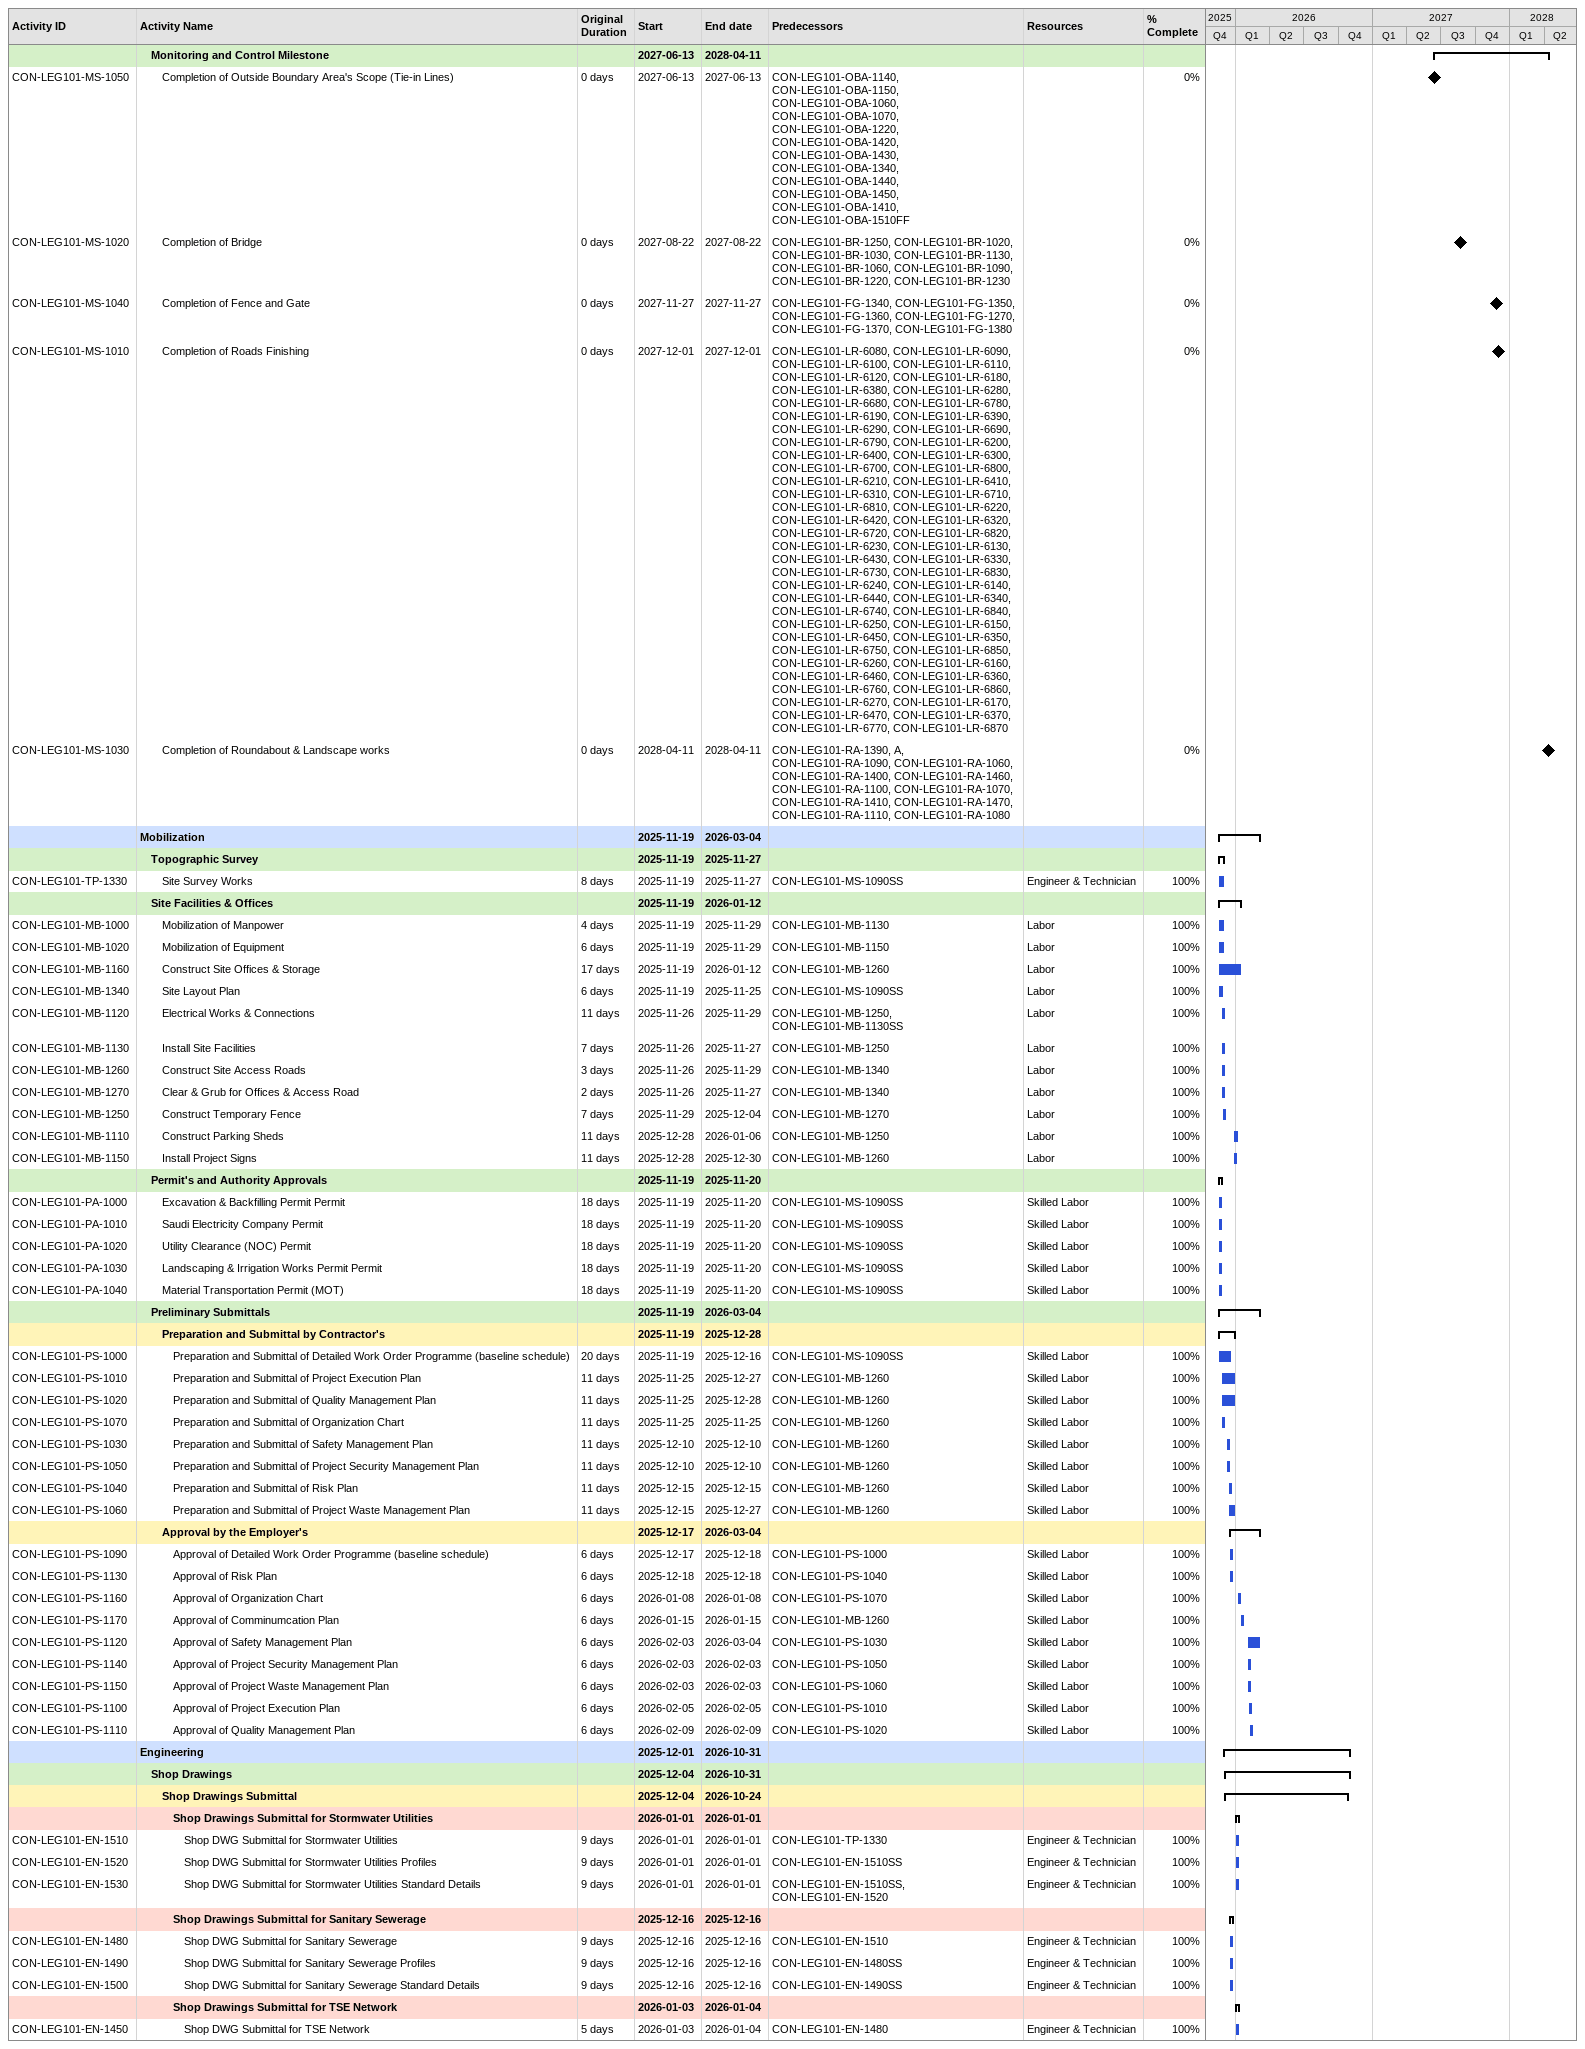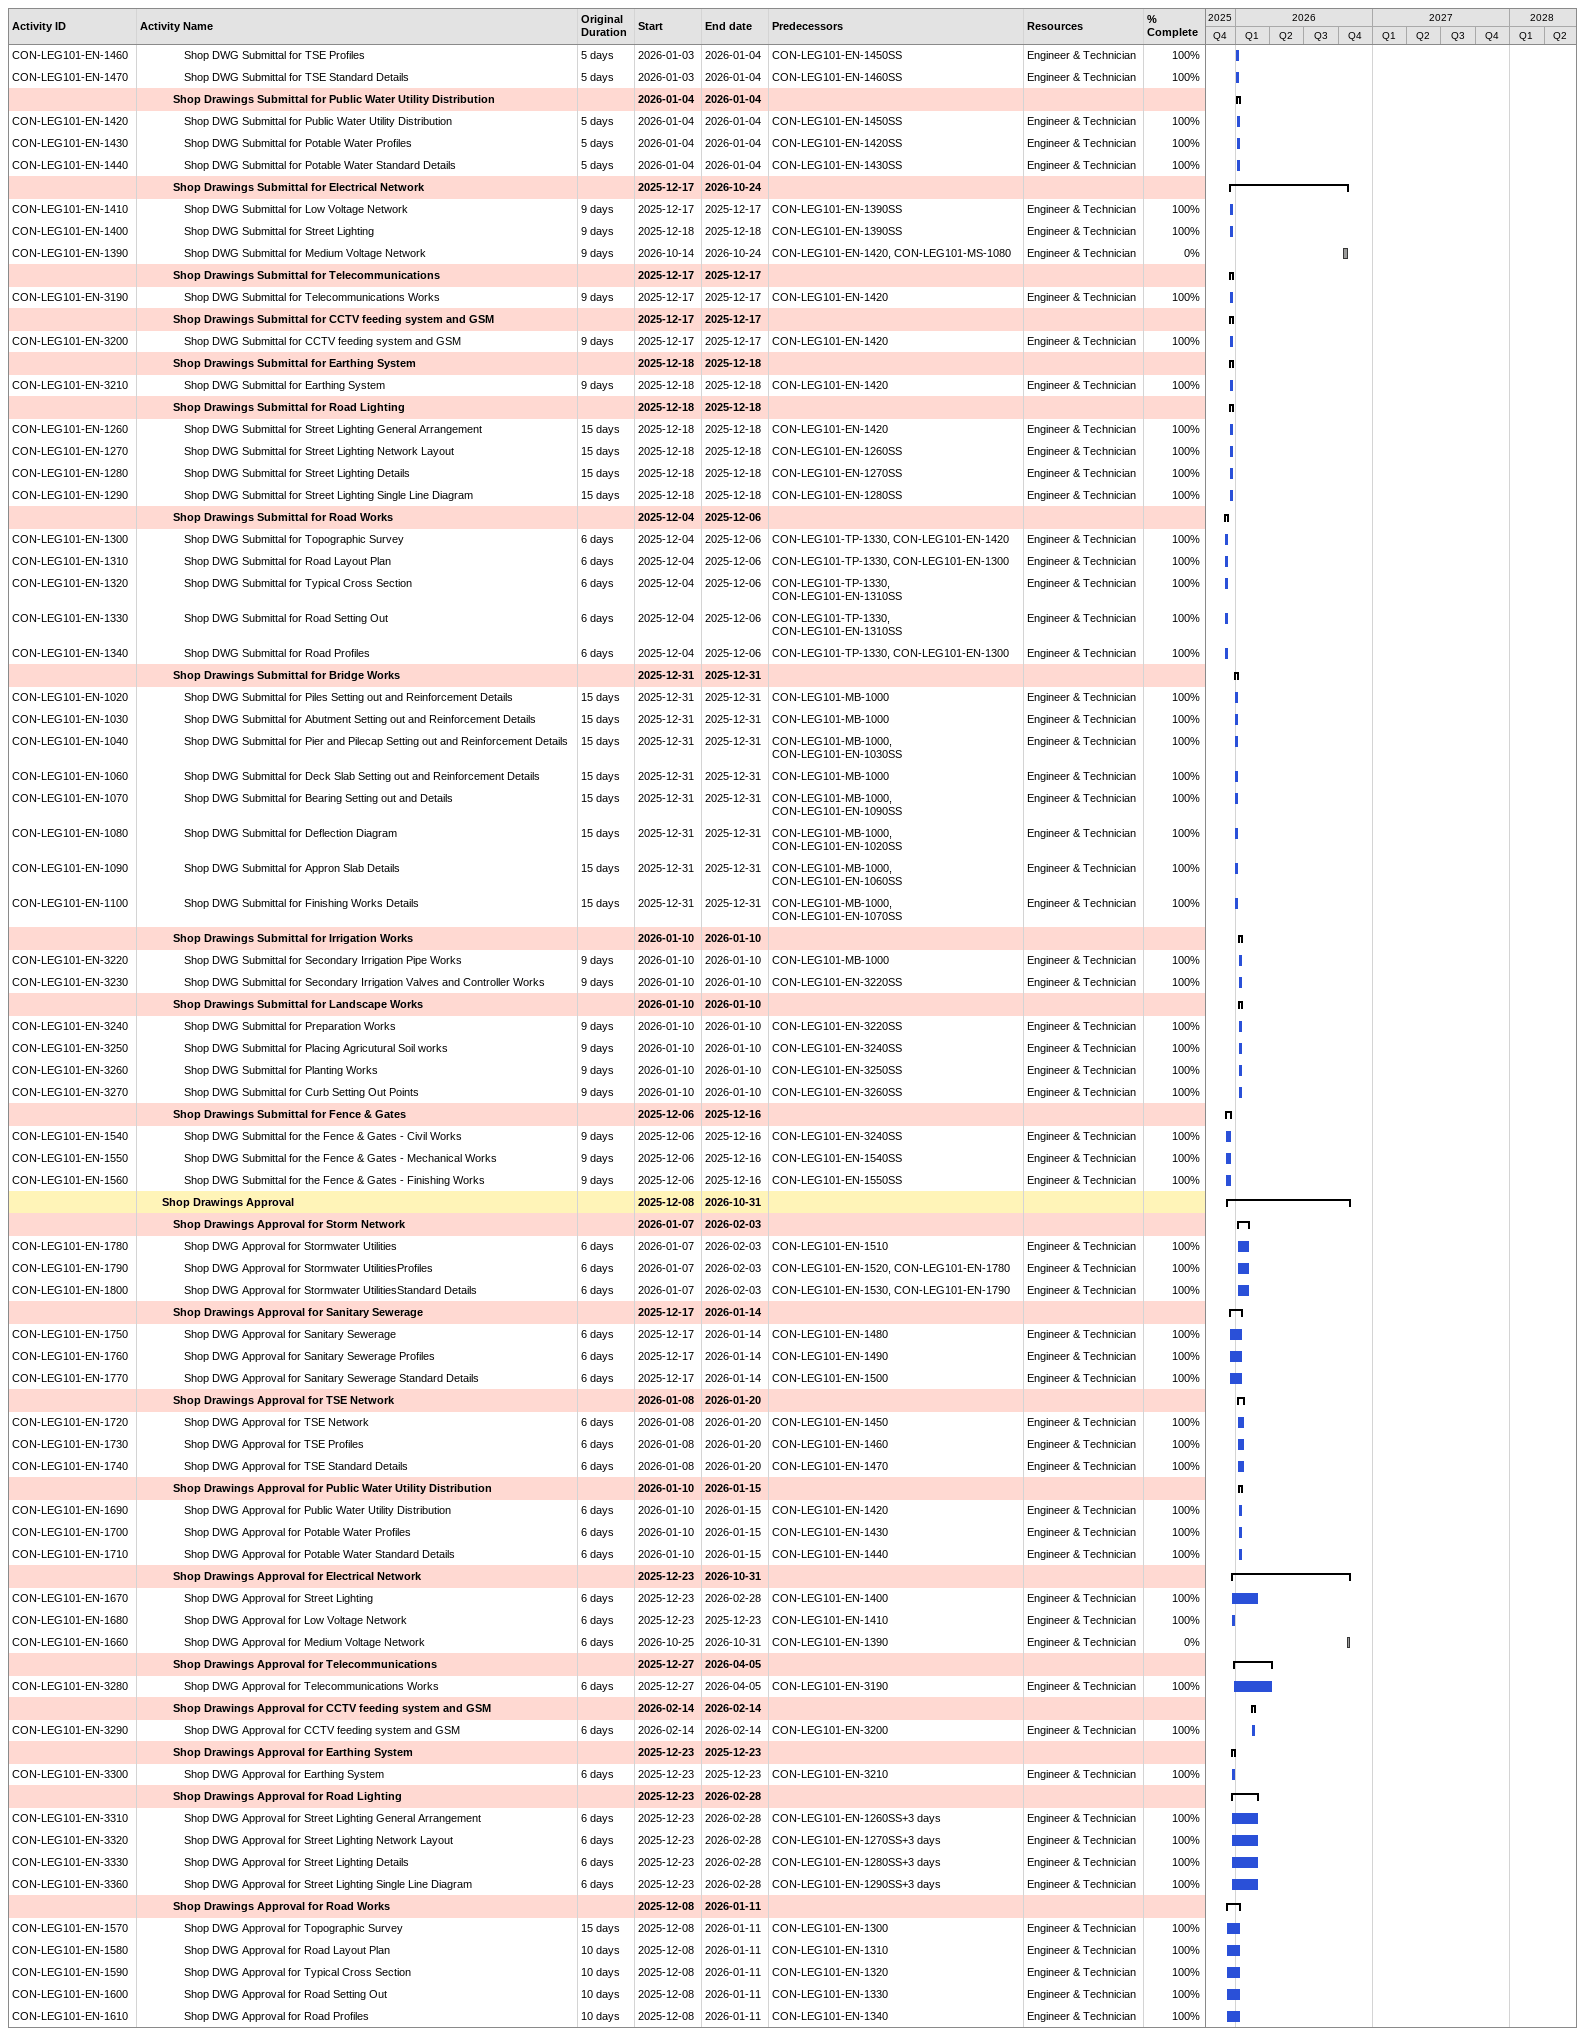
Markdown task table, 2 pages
| ID | Level | Task | Original duration | Start | Finish | Predecessors | Resources | % complete |
|---|---|---|---|---|---|---|---|---|
|  | 2 | **Monitoring and Control Milestone** |  | 2027-06-13 | 2028-04-11 |  |  |  |
| CON-LEG101-MS-1050 | 3 | Completion of Outside Boundary Area's Scope (Tie-in Lines) | 0d | 2027-06-13 | 2027-06-13 | CON-LEG101-OBA-1140, CON-LEG101-OBA-1150, CON-LEG101-OBA-1060, CON-LEG101-OBA-1070, CON-LEG101-OBA-1220, CON-LEG101-OBA-1420, CON-LEG101-OBA-1430, CON-LEG101-OBA-1340, CON-LEG101-OBA-1440, CON-LEG101-OBA-1450, CON-LEG101-OBA-1410, CON-LEG101-OBA-1510FF |  | 0 |
| CON-LEG101-MS-1020 | 3 | Completion of Bridge | 0d | 2027-08-22 | 2027-08-22 | CON-LEG101-BR-1250, CON-LEG101-BR-1020, CON-LEG101-BR-1030, CON-LEG101-BR-1130, CON-LEG101-BR-1060, CON-LEG101-BR-1090, CON-LEG101-BR-1220, CON-LEG101-BR-1230 |  | 0 |
| CON-LEG101-MS-1040 | 3 | Completion of Fence and Gate | 0d | 2027-11-27 | 2027-11-27 | CON-LEG101-FG-1340, CON-LEG101-FG-1350, CON-LEG101-FG-1360, CON-LEG101-FG-1270, CON-LEG101-FG-1370, CON-LEG101-FG-1380 |  | 0 |
| CON-LEG101-MS-1010 | 3 | Completion of Roads Finishing | 0d | 2027-12-01 | 2027-12-01 | CON-LEG101-LR-6080, CON-LEG101-LR-6090, CON-LEG101-LR-6100, CON-LEG101-LR-6110, CON-LEG101-LR-6120, CON-LEG101-LR-6180, CON-LEG101-LR-6380, CON-LEG101-LR-6280, CON-LEG101-LR-6680, CON-LEG101-LR-6780, CON-LEG101-LR-6190, CON-LEG101-LR-6390, CON-LEG101-LR-6290, CON-LEG101-LR-6690, CON-LEG101-LR-6790, CON-LEG101-LR-6200, CON-LEG101-LR-6400, CON-LEG101-LR-6300, CON-LEG101-LR-6700, CON-LEG101-LR-6800, CON-LEG101-LR-6210, CON-LEG101-LR-6410, CON-LEG101-LR-6310, CON-LEG101-LR-6710, CON-LEG101-LR-6810, CON-LEG101-LR-6220, CON-LEG101-LR-6420, CON-LEG101-LR-6320, CON-LEG101-LR-6720, CON-LEG101-LR-6820, CON-LEG101-LR-6230, CON-LEG101-LR-6130, CON-LEG101-LR-6430, CON-LEG101-LR-6330, CON-LEG101-LR-6730, CON-LEG101-LR-6830, CON-LEG101-LR-6240, CON-LEG101-LR-6140, CON-LEG101-LR-6440, CON-LEG101-LR-6340, CON-LEG101-LR-6740, CON-LEG101-LR-6840, CON-LEG101-LR-6250, CON-LEG101-LR-6150, CON-LEG101-LR-6450, CON-LEG101-LR-6350, CON-LEG101-LR-6750, CON-LEG101-LR-6850, CON-LEG101-LR-6260, CON-LEG101-LR-6160, CON-LEG101-LR-6460, CON-LEG101-LR-6360, CON-LEG101-LR-6760, CON-LEG101-LR-6860, CON-LEG101-LR-6270, CON-LEG101-LR-6170, CON-LEG101-LR-6470, CON-LEG101-LR-6370, CON-LEG101-LR-6770, CON-LEG101-LR-6870 |  | 0 |
| CON-LEG101-MS-1030 | 3 | Completion of Roundabout & Landscape works | 0d | 2028-04-11 | 2028-04-11 | CON-LEG101-RA-1390, A, CON-LEG101-RA-1090, CON-LEG101-RA-1060, CON-LEG101-RA-1400, CON-LEG101-RA-1460, CON-LEG101-RA-1100, CON-LEG101-RA-1070, CON-LEG101-RA-1410, CON-LEG101-RA-1470, CON-LEG101-RA-1110, CON-LEG101-RA-1080 |  | 0 |
|  | 1 | **Mobilization** |  | 2025-11-19 | 2026-03-04 |  |  |  |
|  | 2 | **Topographic Survey** |  | 2025-11-19 | 2025-11-27 |  |  |  |
| CON-LEG101-TP-1330 | 3 | Site Survey Works | 8d | 2025-11-19 | 2025-11-27 | CON-LEG101-MS-1090SS | Engineer & Technician | 100 |
|  | 2 | **Site Facilities & Offices** |  | 2025-11-19 | 2026-01-12 |  |  |  |
| CON-LEG101-MB-1000 | 3 | Mobilization of Manpower | 4d | 2025-11-19 | 2025-11-29 | CON-LEG101-MB-1130 | Labor | 100 |
| CON-LEG101-MB-1020 | 3 | Mobilization of Equipment | 6d | 2025-11-19 | 2025-11-29 | CON-LEG101-MB-1150 | Labor | 100 |
| CON-LEG101-MB-1160 | 3 | Construct Site Offices & Storage | 17d | 2025-11-19 | 2026-01-12 | CON-LEG101-MB-1260 | Labor | 100 |
| CON-LEG101-MB-1340 | 3 | Site Layout Plan | 6d | 2025-11-19 | 2025-11-25 | CON-LEG101-MS-1090SS | Labor | 100 |
| CON-LEG101-MB-1120 | 3 | Electrical Works & Connections | 11d | 2025-11-26 | 2025-11-29 | CON-LEG101-MB-1250, CON-LEG101-MB-1130SS | Labor | 100 |
| CON-LEG101-MB-1130 | 3 | Install Site Facilities | 7d | 2025-11-26 | 2025-11-27 | CON-LEG101-MB-1250 | Labor | 100 |
| CON-LEG101-MB-1260 | 3 | Construct Site Access Roads | 3d | 2025-11-26 | 2025-11-29 | CON-LEG101-MB-1340 | Labor | 100 |
| CON-LEG101-MB-1270 | 3 | Clear & Grub for Offices & Access Road | 2d | 2025-11-26 | 2025-11-27 | CON-LEG101-MB-1340 | Labor | 100 |
| CON-LEG101-MB-1250 | 3 | Construct Temporary Fence | 7d | 2025-11-29 | 2025-12-04 | CON-LEG101-MB-1270 | Labor | 100 |
| CON-LEG101-MB-1110 | 3 | Construct Parking Sheds | 11d | 2025-12-28 | 2026-01-06 | CON-LEG101-MB-1250 | Labor | 100 |
| CON-LEG101-MB-1150 | 3 | Install Project Signs | 11d | 2025-12-28 | 2025-12-30 | CON-LEG101-MB-1260 | Labor | 100 |
|  | 2 | **Permit's and Authority Approvals** |  | 2025-11-19 | 2025-11-20 |  |  |  |
| CON-LEG101-PA-1000 | 3 | Excavation & Backfilling Permit Permit | 18d | 2025-11-19 | 2025-11-20 | CON-LEG101-MS-1090SS | Skilled Labor | 100 |
| CON-LEG101-PA-1010 | 3 | Saudi Electricity Company Permit | 18d | 2025-11-19 | 2025-11-20 | CON-LEG101-MS-1090SS | Skilled Labor | 100 |
| CON-LEG101-PA-1020 | 3 | Utility Clearance (NOC) Permit | 18d | 2025-11-19 | 2025-11-20 | CON-LEG101-MS-1090SS | Skilled Labor | 100 |
| CON-LEG101-PA-1030 | 3 | Landscaping & Irrigation Works Permit Permit | 18d | 2025-11-19 | 2025-11-20 | CON-LEG101-MS-1090SS | Skilled Labor | 100 |
| CON-LEG101-PA-1040 | 3 | Material Transportation Permit (MOT) | 18d | 2025-11-19 | 2025-11-20 | CON-LEG101-MS-1090SS | Skilled Labor | 100 |
|  | 2 | **Preliminary Submittals** |  | 2025-11-19 | 2026-03-04 |  |  |  |
|  | 3 | **Preparation and Submittal by Contractor's** |  | 2025-11-19 | 2025-12-28 |  |  |  |
| CON-LEG101-PS-1000 | 4 | Preparation and Submittal of Detailed Work Order Programme (baseline schedule) | 20d | 2025-11-19 | 2025-12-16 | CON-LEG101-MS-1090SS | Skilled Labor | 100 |
| CON-LEG101-PS-1010 | 4 | Preparation and Submittal of Project Execution Plan | 11d | 2025-11-25 | 2025-12-27 | CON-LEG101-MB-1260 | Skilled Labor | 100 |
| CON-LEG101-PS-1020 | 4 | Preparation and Submittal of Quality Management Plan | 11d | 2025-11-25 | 2025-12-28 | CON-LEG101-MB-1260 | Skilled Labor | 100 |
| CON-LEG101-PS-1070 | 4 | Preparation and Submittal of Organization Chart | 11d | 2025-11-25 | 2025-11-25 | CON-LEG101-MB-1260 | Skilled Labor | 100 |
| CON-LEG101-PS-1030 | 4 | Preparation and Submittal of Safety Management Plan | 11d | 2025-12-10 | 2025-12-10 | CON-LEG101-MB-1260 | Skilled Labor | 100 |
| CON-LEG101-PS-1050 | 4 | Preparation and Submittal of Project Security Management Plan | 11d | 2025-12-10 | 2025-12-10 | CON-LEG101-MB-1260 | Skilled Labor | 100 |
| CON-LEG101-PS-1040 | 4 | Preparation and Submittal of Risk Plan | 11d | 2025-12-15 | 2025-12-15 | CON-LEG101-MB-1260 | Skilled Labor | 100 |
| CON-LEG101-PS-1060 | 4 | Preparation and Submittal of Project Waste Management Plan | 11d | 2025-12-15 | 2025-12-27 | CON-LEG101-MB-1260 | Skilled Labor | 100 |
|  | 3 | **Approval by the Employer's** |  | 2025-12-17 | 2026-03-04 |  |  |  |
| CON-LEG101-PS-1090 | 4 | Approval of Detailed Work Order Programme (baseline schedule) | 6d | 2025-12-17 | 2025-12-18 | CON-LEG101-PS-1000 | Skilled Labor | 100 |
| CON-LEG101-PS-1130 | 4 | Approval of Risk Plan | 6d | 2025-12-18 | 2025-12-18 | CON-LEG101-PS-1040 | Skilled Labor | 100 |
| CON-LEG101-PS-1160 | 4 | Approval of Organization Chart | 6d | 2026-01-08 | 2026-01-08 | CON-LEG101-PS-1070 | Skilled Labor | 100 |
| CON-LEG101-PS-1170 | 4 | Approval of Comminumcation Plan | 6d | 2026-01-15 | 2026-01-15 | CON-LEG101-MB-1260 | Skilled Labor | 100 |
| CON-LEG101-PS-1120 | 4 | Approval of Safety Management Plan | 6d | 2026-02-03 | 2026-03-04 | CON-LEG101-PS-1030 | Skilled Labor | 100 |
| CON-LEG101-PS-1140 | 4 | Approval of Project Security Management Plan | 6d | 2026-02-03 | 2026-02-03 | CON-LEG101-PS-1050 | Skilled Labor | 100 |
| CON-LEG101-PS-1150 | 4 | Approval of Project Waste Management Plan | 6d | 2026-02-03 | 2026-02-03 | CON-LEG101-PS-1060 | Skilled Labor | 100 |
| CON-LEG101-PS-1100 | 4 | Approval of Project Execution Plan | 6d | 2026-02-05 | 2026-02-05 | CON-LEG101-PS-1010 | Skilled Labor | 100 |
| CON-LEG101-PS-1110 | 4 | Approval of Quality Management Plan | 6d | 2026-02-09 | 2026-02-09 | CON-LEG101-PS-1020 | Skilled Labor | 100 |
|  | 1 | **Engineering** |  | 2025-12-01 | 2026-10-31 |  |  |  |
|  | 2 | **Shop Drawings** |  | 2025-12-04 | 2026-10-31 |  |  |  |
|  | 3 | **Shop Drawings Submittal** |  | 2025-12-04 | 2026-10-24 |  |  |  |
|  | 4 | **Shop Drawings Submittal for Stormwater Utilities** |  | 2026-01-01 | 2026-01-01 |  |  |  |
| CON-LEG101-EN-1510 | 5 | Shop DWG Submittal for Stormwater Utilities | 9d | 2026-01-01 | 2026-01-01 | CON-LEG101-TP-1330 | Engineer & Technician | 100 |
| CON-LEG101-EN-1520 | 5 | Shop DWG Submittal for Stormwater Utilities Profiles | 9d | 2026-01-01 | 2026-01-01 | CON-LEG101-EN-1510SS | Engineer & Technician | 100 |
| CON-LEG101-EN-1530 | 5 | Shop DWG Submittal for Stormwater Utilities Standard Details | 9d | 2026-01-01 | 2026-01-01 | CON-LEG101-EN-1510SS, CON-LEG101-EN-1520 | Engineer & Technician | 100 |
|  | 4 | **Shop Drawings Submittal for Sanitary Sewerage** |  | 2025-12-16 | 2025-12-16 |  |  |  |
| CON-LEG101-EN-1480 | 5 | Shop DWG Submittal for Sanitary Sewerage | 9d | 2025-12-16 | 2025-12-16 | CON-LEG101-EN-1510 | Engineer & Technician | 100 |
| CON-LEG101-EN-1490 | 5 | Shop DWG Submittal for Sanitary Sewerage Profiles | 9d | 2025-12-16 | 2025-12-16 | CON-LEG101-EN-1480SS | Engineer & Technician | 100 |
| CON-LEG101-EN-1500 | 5 | Shop DWG Submittal for Sanitary Sewerage Standard Details | 9d | 2025-12-16 | 2025-12-16 | CON-LEG101-EN-1490SS | Engineer & Technician | 100 |
|  | 4 | **Shop Drawings Submittal for TSE Network** |  | 2026-01-03 | 2026-01-04 |  |  |  |
| CON-LEG101-EN-1450 | 5 | Shop DWG Submittal for TSE Network | 5d | 2026-01-03 | 2026-01-04 | CON-LEG101-EN-1480 | Engineer & Technician | 100 |
| CON-LEG101-EN-1460 | 5 | Shop DWG Submittal for TSE Profiles | 5d | 2026-01-03 | 2026-01-04 | CON-LEG101-EN-1450SS | Engineer & Technician | 100 |
| CON-LEG101-EN-1470 | 5 | Shop DWG Submittal for TSE Standard Details | 5d | 2026-01-03 | 2026-01-04 | CON-LEG101-EN-1460SS | Engineer & Technician | 100 |
|  | 4 | **Shop Drawings Submittal for Public Water Utility Distribution** |  | 2026-01-04 | 2026-01-04 |  |  |  |
| CON-LEG101-EN-1420 | 5 | Shop DWG Submittal for Public Water Utility Distribution | 5d | 2026-01-04 | 2026-01-04 | CON-LEG101-EN-1450SS | Engineer & Technician | 100 |
| CON-LEG101-EN-1430 | 5 | Shop DWG Submittal for Potable Water Profiles | 5d | 2026-01-04 | 2026-01-04 | CON-LEG101-EN-1420SS | Engineer & Technician | 100 |
| CON-LEG101-EN-1440 | 5 | Shop DWG Submittal for Potable Water Standard Details | 5d | 2026-01-04 | 2026-01-04 | CON-LEG101-EN-1430SS | Engineer & Technician | 100 |
|  | 4 | **Shop Drawings Submittal for Electrical Network** |  | 2025-12-17 | 2026-10-24 |  |  |  |
| CON-LEG101-EN-1410 | 5 | Shop DWG Submittal for Low Voltage Network | 9d | 2025-12-17 | 2025-12-17 | CON-LEG101-EN-1390SS | Engineer & Technician | 100 |
| CON-LEG101-EN-1400 | 5 | Shop DWG Submittal for Street Lighting | 9d | 2025-12-18 | 2025-12-18 | CON-LEG101-EN-1390SS | Engineer & Technician | 100 |
| CON-LEG101-EN-1390 | 5 | Shop DWG Submittal for Medium Voltage Network | 9d | 2026-10-14 | 2026-10-24 | CON-LEG101-EN-1420, CON-LEG101-MS-1080 | Engineer & Technician | 0 |
|  | 4 | **Shop Drawings Submittal for Telecommunications** |  | 2025-12-17 | 2025-12-17 |  |  |  |
| CON-LEG101-EN-3190 | 5 | Shop DWG Submittal for Telecommunications Works | 9d | 2025-12-17 | 2025-12-17 | CON-LEG101-EN-1420 | Engineer & Technician | 100 |
|  | 4 | **Shop Drawings Submittal for CCTV feeding system and GSM** |  | 2025-12-17 | 2025-12-17 |  |  |  |
| CON-LEG101-EN-3200 | 5 | Shop DWG Submittal for CCTV feeding system and GSM | 9d | 2025-12-17 | 2025-12-17 | CON-LEG101-EN-1420 | Engineer & Technician | 100 |
|  | 4 | **Shop Drawings Submittal for Earthing System** |  | 2025-12-18 | 2025-12-18 |  |  |  |
| CON-LEG101-EN-3210 | 5 | Shop DWG Submittal for Earthing System | 9d | 2025-12-18 | 2025-12-18 | CON-LEG101-EN-1420 | Engineer & Technician | 100 |
|  | 4 | **Shop Drawings Submittal for Road Lighting** |  | 2025-12-18 | 2025-12-18 |  |  |  |
| CON-LEG101-EN-1260 | 5 | Shop DWG Submittal for Street Lighting General Arrangement | 15d | 2025-12-18 | 2025-12-18 | CON-LEG101-EN-1420 | Engineer & Technician | 100 |
| CON-LEG101-EN-1270 | 5 | Shop DWG Submittal for Street Lighting Network Layout | 15d | 2025-12-18 | 2025-12-18 | CON-LEG101-EN-1260SS | Engineer & Technician | 100 |
| CON-LEG101-EN-1280 | 5 | Shop DWG Submittal for Street Lighting Details | 15d | 2025-12-18 | 2025-12-18 | CON-LEG101-EN-1270SS | Engineer & Technician | 100 |
| CON-LEG101-EN-1290 | 5 | Shop DWG Submittal for Street Lighting Single Line Diagram | 15d | 2025-12-18 | 2025-12-18 | CON-LEG101-EN-1280SS | Engineer & Technician | 100 |
|  | 4 | **Shop Drawings Submittal for Road Works** |  | 2025-12-04 | 2025-12-06 |  |  |  |
| CON-LEG101-EN-1300 | 5 | Shop DWG Submittal for Topographic Survey | 6d | 2025-12-04 | 2025-12-06 | CON-LEG101-TP-1330, CON-LEG101-EN-1420 | Engineer & Technician | 100 |
| CON-LEG101-EN-1310 | 5 | Shop DWG Submittal for Road Layout Plan | 6d | 2025-12-04 | 2025-12-06 | CON-LEG101-TP-1330, CON-LEG101-EN-1300 | Engineer & Technician | 100 |
| CON-LEG101-EN-1320 | 5 | Shop DWG Submittal for Typical Cross Section | 6d | 2025-12-04 | 2025-12-06 | CON-LEG101-TP-1330, CON-LEG101-EN-1310SS | Engineer & Technician | 100 |
| CON-LEG101-EN-1330 | 5 | Shop DWG Submittal for Road Setting Out | 6d | 2025-12-04 | 2025-12-06 | CON-LEG101-TP-1330, CON-LEG101-EN-1310SS | Engineer & Technician | 100 |
| CON-LEG101-EN-1340 | 5 | Shop DWG Submittal for Road Profiles | 6d | 2025-12-04 | 2025-12-06 | CON-LEG101-TP-1330, CON-LEG101-EN-1300 | Engineer & Technician | 100 |
|  | 4 | **Shop Drawings Submittal for Bridge Works** |  | 2025-12-31 | 2025-12-31 |  |  |  |
| CON-LEG101-EN-1020 | 5 | Shop DWG Submittal for Piles Setting out and Reinforcement Details | 15d | 2025-12-31 | 2025-12-31 | CON-LEG101-MB-1000 | Engineer & Technician | 100 |
| CON-LEG101-EN-1030 | 5 | Shop DWG Submittal for Abutment Setting out and Reinforcement Details | 15d | 2025-12-31 | 2025-12-31 | CON-LEG101-MB-1000 | Engineer & Technician | 100 |
| CON-LEG101-EN-1040 | 5 | Shop DWG Submittal for Pier and Pilecap Setting out and Reinforcement Details | 15d | 2025-12-31 | 2025-12-31 | CON-LEG101-MB-1000, CON-LEG101-EN-1030SS | Engineer & Technician | 100 |
| CON-LEG101-EN-1060 | 5 | Shop DWG Submittal for Deck Slab Setting out and Reinforcement Details | 15d | 2025-12-31 | 2025-12-31 | CON-LEG101-MB-1000 | Engineer & Technician | 100 |
| CON-LEG101-EN-1070 | 5 | Shop DWG Submittal for Bearing Setting out and Details | 15d | 2025-12-31 | 2025-12-31 | CON-LEG101-MB-1000, CON-LEG101-EN-1090SS | Engineer & Technician | 100 |
| CON-LEG101-EN-1080 | 5 | Shop DWG Submittal for Deflection Diagram | 15d | 2025-12-31 | 2025-12-31 | CON-LEG101-MB-1000, CON-LEG101-EN-1020SS | Engineer & Technician | 100 |
| CON-LEG101-EN-1090 | 5 | Shop DWG Submittal for Appron Slab Details | 15d | 2025-12-31 | 2025-12-31 | CON-LEG101-MB-1000, CON-LEG101-EN-1060SS | Engineer & Technician | 100 |
| CON-LEG101-EN-1100 | 5 | Shop DWG Submittal for Finishing Works Details | 15d | 2025-12-31 | 2025-12-31 | CON-LEG101-MB-1000, CON-LEG101-EN-1070SS | Engineer & Technician | 100 |
|  | 4 | **Shop Drawings Submittal for Irrigation Works** |  | 2026-01-10 | 2026-01-10 |  |  |  |
| CON-LEG101-EN-3220 | 5 | Shop DWG Submittal for Secondary Irrigation Pipe Works | 9d | 2026-01-10 | 2026-01-10 | CON-LEG101-MB-1000 | Engineer & Technician | 100 |
| CON-LEG101-EN-3230 | 5 | Shop DWG Submittal for Secondary Irrigation Valves and Controller Works | 9d | 2026-01-10 | 2026-01-10 | CON-LEG101-EN-3220SS | Engineer & Technician | 100 |
|  | 4 | **Shop Drawings Submittal for Landscape Works** |  | 2026-01-10 | 2026-01-10 |  |  |  |
| CON-LEG101-EN-3240 | 5 | Shop DWG Submittal for Preparation Works | 9d | 2026-01-10 | 2026-01-10 | CON-LEG101-EN-3220SS | Engineer & Technician | 100 |
| CON-LEG101-EN-3250 | 5 | Shop DWG Submittal for Placing Agricutural Soil works | 9d | 2026-01-10 | 2026-01-10 | CON-LEG101-EN-3240SS | Engineer & Technician | 100 |
| CON-LEG101-EN-3260 | 5 | Shop DWG Submittal for Planting Works | 9d | 2026-01-10 | 2026-01-10 | CON-LEG101-EN-3250SS | Engineer & Technician | 100 |
| CON-LEG101-EN-3270 | 5 | Shop DWG Submittal for Curb Setting Out Points | 9d | 2026-01-10 | 2026-01-10 | CON-LEG101-EN-3260SS | Engineer & Technician | 100 |
|  | 4 | **Shop Drawings Submittal for Fence & Gates** |  | 2025-12-06 | 2025-12-16 |  |  |  |
| CON-LEG101-EN-1540 | 5 | Shop DWG Submittal for the Fence & Gates - Civil Works | 9d | 2025-12-06 | 2025-12-16 | CON-LEG101-EN-3240SS | Engineer & Technician | 100 |
| CON-LEG101-EN-1550 | 5 | Shop DWG Submittal for the Fence & Gates - Mechanical Works | 9d | 2025-12-06 | 2025-12-16 | CON-LEG101-EN-1540SS | Engineer & Technician | 100 |
| CON-LEG101-EN-1560 | 5 | Shop DWG Submittal for the Fence & Gates - Finishing Works | 9d | 2025-12-06 | 2025-12-16 | CON-LEG101-EN-1550SS | Engineer & Technician | 100 |
|  | 3 | **Shop Drawings Approval** |  | 2025-12-08 | 2026-10-31 |  |  |  |
|  | 4 | **Shop Drawings Approval for Storm Network** |  | 2026-01-07 | 2026-02-03 |  |  |  |
| CON-LEG101-EN-1780 | 5 | Shop DWG Approval for Stormwater Utilities | 6d | 2026-01-07 | 2026-02-03 | CON-LEG101-EN-1510 | Engineer & Technician | 100 |
| CON-LEG101-EN-1790 | 5 | Shop DWG Approval for Stormwater UtilitiesProfiles | 6d | 2026-01-07 | 2026-02-03 | CON-LEG101-EN-1520, CON-LEG101-EN-1780 | Engineer & Technician | 100 |
| CON-LEG101-EN-1800 | 5 | Shop DWG Approval for Stormwater UtilitiesStandard Details | 6d | 2026-01-07 | 2026-02-03 | CON-LEG101-EN-1530, CON-LEG101-EN-1790 | Engineer & Technician | 100 |
|  | 4 | **Shop Drawings Approval for Sanitary Sewerage** |  | 2025-12-17 | 2026-01-14 |  |  |  |
| CON-LEG101-EN-1750 | 5 | Shop DWG Approval for Sanitary Sewerage | 6d | 2025-12-17 | 2026-01-14 | CON-LEG101-EN-1480 | Engineer & Technician | 100 |
| CON-LEG101-EN-1760 | 5 | Shop DWG Approval for Sanitary Sewerage Profiles | 6d | 2025-12-17 | 2026-01-14 | CON-LEG101-EN-1490 | Engineer & Technician | 100 |
| CON-LEG101-EN-1770 | 5 | Shop DWG Approval for Sanitary Sewerage Standard Details | 6d | 2025-12-17 | 2026-01-14 | CON-LEG101-EN-1500 | Engineer & Technician | 100 |
|  | 4 | **Shop Drawings Approval for TSE Network** |  | 2026-01-08 | 2026-01-20 |  |  |  |
| CON-LEG101-EN-1720 | 5 | Shop DWG Approval for TSE Network | 6d | 2026-01-08 | 2026-01-20 | CON-LEG101-EN-1450 | Engineer & Technician | 100 |
| CON-LEG101-EN-1730 | 5 | Shop DWG Approval for TSE Profiles | 6d | 2026-01-08 | 2026-01-20 | CON-LEG101-EN-1460 | Engineer & Technician | 100 |
| CON-LEG101-EN-1740 | 5 | Shop DWG Approval for TSE Standard Details | 6d | 2026-01-08 | 2026-01-20 | CON-LEG101-EN-1470 | Engineer & Technician | 100 |
|  | 4 | **Shop Drawings Approval for Public Water Utility Distribution** |  | 2026-01-10 | 2026-01-15 |  |  |  |
| CON-LEG101-EN-1690 | 5 | Shop DWG Approval for Public Water Utility Distribution | 6d | 2026-01-10 | 2026-01-15 | CON-LEG101-EN-1420 | Engineer & Technician | 100 |
| CON-LEG101-EN-1700 | 5 | Shop DWG Approval for Potable Water Profiles | 6d | 2026-01-10 | 2026-01-15 | CON-LEG101-EN-1430 | Engineer & Technician | 100 |
| CON-LEG101-EN-1710 | 5 | Shop DWG Approval for Potable Water Standard Details | 6d | 2026-01-10 | 2026-01-15 | CON-LEG101-EN-1440 | Engineer & Technician | 100 |
|  | 4 | **Shop Drawings Approval for Electrical Network** |  | 2025-12-23 | 2026-10-31 |  |  |  |
| CON-LEG101-EN-1670 | 5 | Shop DWG Approval for Street Lighting | 6d | 2025-12-23 | 2026-02-28 | CON-LEG101-EN-1400 | Engineer & Technician | 100 |
| CON-LEG101-EN-1680 | 5 | Shop DWG Approval for Low Voltage Network | 6d | 2025-12-23 | 2025-12-23 | CON-LEG101-EN-1410 | Engineer & Technician | 100 |
| CON-LEG101-EN-1660 | 5 | Shop DWG Approval for Medium Voltage Network | 6d | 2026-10-25 | 2026-10-31 | CON-LEG101-EN-1390 | Engineer & Technician | 0 |
|  | 4 | **Shop Drawings Approval for Telecommunications** |  | 2025-12-27 | 2026-04-05 |  |  |  |
| CON-LEG101-EN-3280 | 5 | Shop DWG Approval for Telecommunications Works | 6d | 2025-12-27 | 2026-04-05 | CON-LEG101-EN-3190 | Engineer & Technician | 100 |
|  | 4 | **Shop Drawings Approval for CCTV feeding system and GSM** |  | 2026-02-14 | 2026-02-14 |  |  |  |
| CON-LEG101-EN-3290 | 5 | Shop DWG Approval for CCTV feeding system and GSM | 6d | 2026-02-14 | 2026-02-14 | CON-LEG101-EN-3200 | Engineer & Technician | 100 |
|  | 4 | **Shop Drawings Approval for Earthing System** |  | 2025-12-23 | 2025-12-23 |  |  |  |
| CON-LEG101-EN-3300 | 5 | Shop DWG Approval for Earthing System | 6d | 2025-12-23 | 2025-12-23 | CON-LEG101-EN-3210 | Engineer & Technician | 100 |
|  | 4 | **Shop Drawings Approval for Road Lighting** |  | 2025-12-23 | 2026-02-28 |  |  |  |
| CON-LEG101-EN-3310 | 5 | Shop DWG Approval for Street Lighting General Arrangement | 6d | 2025-12-23 | 2026-02-28 | CON-LEG101-EN-1260SS+3d | Engineer & Technician | 100 |
| CON-LEG101-EN-3320 | 5 | Shop DWG Approval for Street Lighting Network Layout | 6d | 2025-12-23 | 2026-02-28 | CON-LEG101-EN-1270SS+3d | Engineer & Technician | 100 |
| CON-LEG101-EN-3330 | 5 | Shop DWG Approval for Street Lighting Details | 6d | 2025-12-23 | 2026-02-28 | CON-LEG101-EN-1280SS+3d | Engineer & Technician | 100 |
| CON-LEG101-EN-3360 | 5 | Shop DWG Approval for Street Lighting Single Line Diagram | 6d | 2025-12-23 | 2026-02-28 | CON-LEG101-EN-1290SS+3d | Engineer & Technician | 100 |
|  | 4 | **Shop Drawings Approval for Road Works** |  | 2025-12-08 | 2026-01-11 |  |  |  |
| CON-LEG101-EN-1570 | 5 | Shop DWG Approval for Topographic Survey | 15d | 2025-12-08 | 2026-01-11 | CON-LEG101-EN-1300 | Engineer & Technician | 100 |
| CON-LEG101-EN-1580 | 5 | Shop DWG Approval for Road Layout Plan | 10d | 2025-12-08 | 2026-01-11 | CON-LEG101-EN-1310 | Engineer & Technician | 100 |
| CON-LEG101-EN-1590 | 5 | Shop DWG Approval for Typical Cross Section | 10d | 2025-12-08 | 2026-01-11 | CON-LEG101-EN-1320 | Engineer & Technician | 100 |
| CON-LEG101-EN-1600 | 5 | Shop DWG Approval for Road Setting Out | 10d | 2025-12-08 | 2026-01-11 | CON-LEG101-EN-1330 | Engineer & Technician | 100 |
| CON-LEG101-EN-1610 | 5 | Shop DWG Approval for Road Profiles | 10d | 2025-12-08 | 2026-01-11 | CON-LEG101-EN-1340 | Engineer & Technician | 100 |
